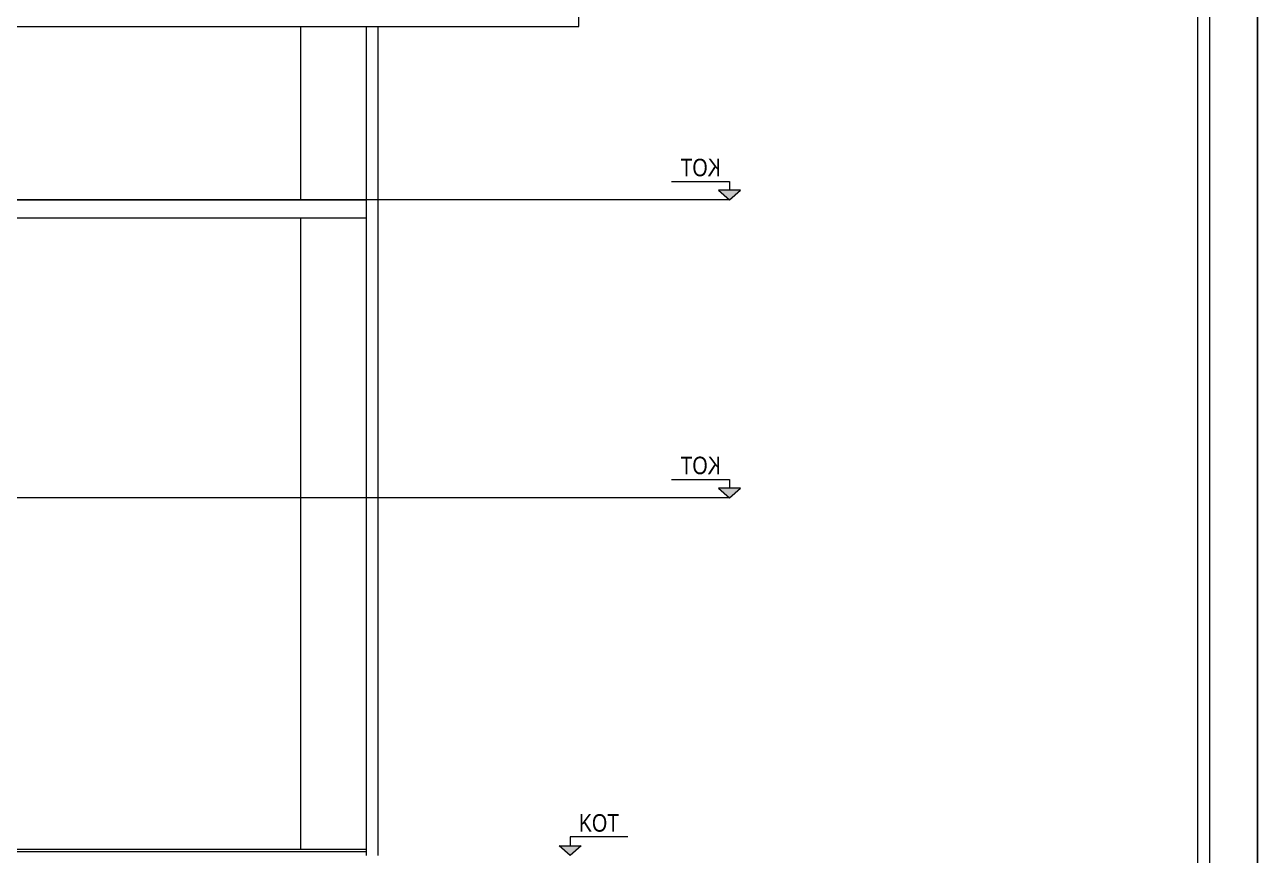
# Model space of a CAD drawing. Header units: millimetres. Extents: x 43168.9 to 43194.6, y -25545.1 to -25543.4.
# Drawn here: x 43184.9421 to 43185.3559, y -25544.4266 to -25544.1477 of the extents above; entities that cross this region are included whole.
import ezdxf
from ezdxf.enums import TextEntityAlignment as Align

# ---------------------------------------------------------------- set-up
doc = ezdxf.new("R2010")
doc.units = ezdxf.units.MM
doc.header["$LTSCALE"] = 200
doc.linetypes.add('kesit_$0$HIDDEN2', pattern=[0.1875, 0.125, -0.0625])
for name, color, linetype in [('cam_sgh', 1, 'Continuous'), ('gor-4_sgh', 17, 'Continuous'), ('kaplama-gnl_sgh', 30, 'Continuous'), ('kesit_$0$izd-alt_sgh', 8, 'kesit_$0$HIDDEN2'), ('metal-mal._sgh', 122, 'Continuous'), ('pafta_sgh', 11, 'Continuous'), ('siva_sgh', 145, 'Continuous')]:
    doc.layers.add(name, color=color, linetype=linetype)
doc.styles.add('kesit_$0$text2', font='arial.ttf')

msp = doc.modelspace()

# ---------------------------------------------------------------- hatches: boundary and pattern name
for points in [[(43185.17502, -25544.20332), (43185.18237, -25544.20332), (43185.17869, -25544.20656)], [(43185.17502, -25544.30332), (43185.18237, -25544.30332), (43185.17869, -25544.30656)], [(43185.1289, -25544.42332), (43185.12155, -25544.42332), (43185.12522, -25544.42656)]]:
    msp.add_hatch(color=256).paths.add_polyline_path(points)

# ---------------------------------------------------------------- linework, layer by layer
at = {"color": 0, "linetype": 'ByBlock'}
for p, q in [((43185.15929, -25544.20038), (43185.17869, -25544.20038)), ((43185.17869, -25544.20038), (43185.17869, -25544.20332)), ((43185.15929, -25544.30038), (43185.17869, -25544.30038)), ((43185.17869, -25544.30038), (43185.17869, -25544.30332)), ((43185.14463, -25544.42038), (43185.12522, -25544.42038)), ((43185.12522, -25544.42038), (43185.12522, -25544.42332))]:
    msp.add_line(p, q, dxfattribs=at)
for p, q in [((43185.18237, -25544.20332), (43185.17502, -25544.20332)), ((43185.17502, -25544.20332), (43185.17869, -25544.20656)), ((43185.17869, -25544.20656), (43185.18237, -25544.20332)), ((43185.18237, -25544.30332), (43185.17502, -25544.30332)), ((43185.17502, -25544.30332), (43185.17869, -25544.30656)), ((43185.17869, -25544.30656), (43185.18237, -25544.30332)), ((43185.12155, -25544.42332), (43185.1289, -25544.42332)), ((43185.12522, -25544.42656), (43185.12155, -25544.42332)), ((43185.1289, -25544.42332), (43185.12522, -25544.42656))]:
    msp.add_line(p, q)
at = {"layer": 'cam_sgh'}
for p, q in [((43185.05671, -25544.14836), (43185.05671, -25544.42656)), ((43185.06071, -25544.14836), (43185.06071, -25544.42656))]:
    msp.add_line(p, q, dxfattribs=at)
at = {"layer": 'gor-4_sgh'}
for p, q in [((43185.03469, -25544.14836), (43185.03469, -25544.20656)), ((43185.03469, -25544.21256), (43185.03469, -25544.42456))]:
    msp.add_line(p, q, dxfattribs=at)
at = {"layer": 'kaplama-gnl_sgh'}
for p, q in [((43185.05671, -25544.42456), (43184.93369, -25544.42456)), ((43185.05671, -25544.42536), (43184.93369, -25544.42536))]:
    msp.add_line(p, q, dxfattribs=at)
at = {"layer": 'kesit_$0$izd-alt_sgh'}
for p, q in [((43185.17869, -25544.20656), (43183.58059, -25544.20656)), ((43185.17869, -25544.30656), (43183.58059, -25544.30656))]:
    msp.add_line(p, q, dxfattribs=at)
at = {"layer": 'metal-mal._sgh'}
for p, q in [((43184.44929, -25544.20656), (43185.05671, -25544.20656)), ((43184.43769, -25544.21256), (43185.05671, -25544.21256))]:
    msp.add_line(p, q, dxfattribs=at)
at = {"layer": 'pafta_sgh'}
for p, q in [((43185.35588, -25544.97), (43185.35588, -25543.51)), ((43185.35588, -25543.51), (43185.35588, -25544.97)), ((43185.33988, -25544.954), (43185.33988, -25543.526)), ((43185.33588, -25544.95), (43185.33588, -25543.53))]:
    msp.add_line(p, q, dxfattribs=at)
at = {"layer": 'siva_sgh'}
for p, q in [((43185.12809, -25544.14836), (43185.12809, -25544.02096)), ((43184.54209, -25544.14836), (43185.11969, -25544.14836)), ((43185.11969, -25544.14836), (43185.12809, -25544.14836))]:
    msp.add_line(p, q, dxfattribs=at)

# ---------------------------------------------------------------- texts
at = {"color": 0, "linetype": 'ByBlock', "style": 'kesit_$0$text2', "text_generation_flag": 2, "width": 0.8}
for p in [(43185.16224, -25544.20038), (43185.16224, -25544.30038)]:
    msp.add_attdef('KOT', text='+0.00', height=0.00588, dxfattribs=at).set_placement(p, align=Align.BOTTOM_RIGHT)
at = {"color": 0, "linetype": 'ByBlock', "style": 'kesit_$0$text2', "text_generation_flag": 6, "width": 0.8}
msp.add_attdef('KOT', text='+0.00', height=0.00588, rotation=180, dxfattribs=at).set_placement((43185.14167, -25544.42038), align=Align.BOTTOM_RIGHT)

doc.saveas('drawing.dxf')
